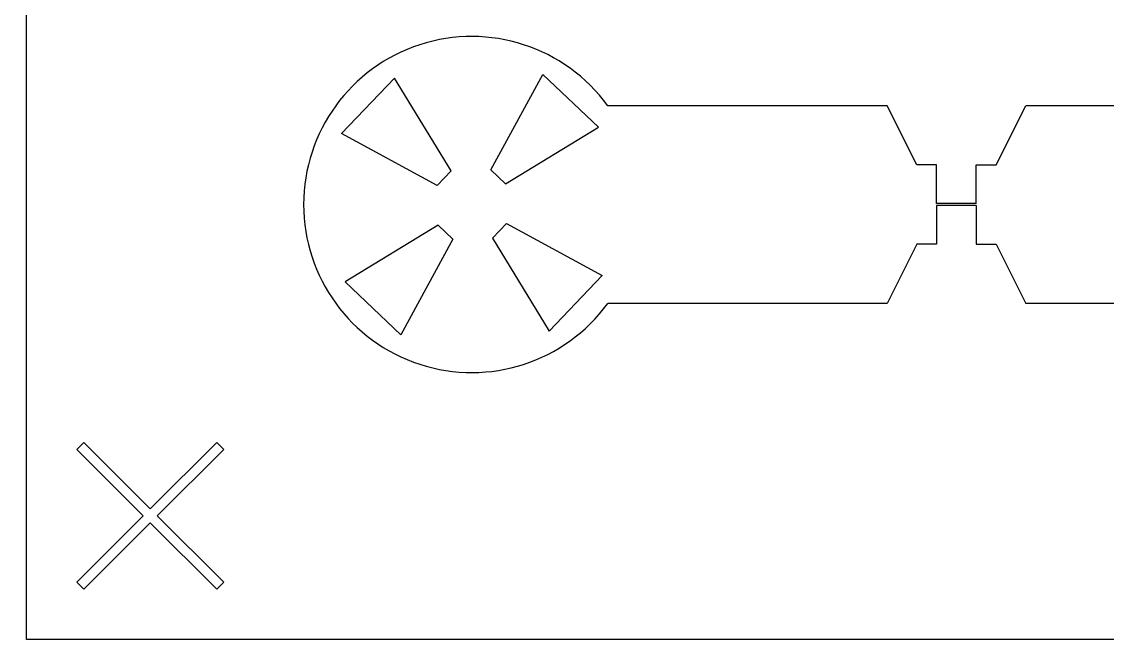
# Model space of a CAD drawing. Header units: inches. Extents: x -271009 to 5700, y -37000 to 38138.
# Drawn here: x -119392 to -113822, y -8627 to -5405 of the extents above; entities that cross this region are included whole.
import ezdxf

# ---------------------------------------------------------------- set-up
doc = ezdxf.new("R2010")
doc.units = ezdxf.units.IN
doc.header["$MEASUREMENT"] = 0

msp = doc.modelspace()

# ---------------------------------------------------------------- linework, layer by layer
for p, q in [((-116985.9, -6165.5), (-116718.8, -5675.3)), ((-116433.4, -5946.9), (-116718.8, -5675.3)), ((-117751.5, -5979.5), (-117479.8, -5694.1)), ((-117188.8, -6170.5), (-117479.8, -5694.1)), ((-114951.5, -5836.3), (-116385.3, -5836.3)), ((-114799.3, -6140.7), (-114951.5, -5836.3)), ((-114393.3, -6140.7), (-114241, -5836.3)), ((-111284.7, -5836.3), (-114241, -5836.3)), ((-116909.8, -6237.9), (-116433.4, -5946.9)), ((-117261.3, -6246.6), (-117751.5, -5979.5)), ((-117261.3, -6246.6), (-117188.8, -6170.5)), ((-116909.8, -6237.9), (-116985.9, -6165.5)), ((-114697.8, -6140.7), (-114799.3, -6140.7)), ((-114697.8, -6339.1), (-114697.8, -6140.7)), ((-114494.8, -6339.1), (-114494.8, -6140.7)), ((-114494.8, -6140.7), (-114393.3, -6140.7)), ((-114494.8, -6339.1), (-114697.8, -6339.1)), ((-114494.8, -6348.4), (-114697.8, -6348.4)), ((-114697.8, -6348.4), (-114697.8, -6546.7)), ((-114494.8, -6348.4), (-114494.8, -6546.7)), ((-117256.2, -6449.6), (-117732.6, -6740.6)), ((-117256.2, -6449.6), (-117180.1, -6522)), ((-116904.7, -6440.9), (-116977.2, -6517)), ((-116904.7, -6440.9), (-116414.5, -6708)), ((-117180.1, -6522), (-117447.2, -7012.2)), ((-116977.2, -6517), (-116686.2, -6993.4)), ((-114799.3, -6546.7), (-114951.5, -6851.2)), ((-114697.8, -6546.7), (-114799.3, -6546.7)), ((-114494.8, -6546.7), (-114393.3, -6546.7)), ((-114393.3, -6546.7), (-114241, -6851.2)), ((-116414.5, -6708), (-116686.2, -6993.4)), ((-117732.6, -6740.6), (-117447.2, -7012.2)), ((-114951.5, -6851.2), (-116385.3, -6851.2)), ((-111284.7, -6851.2), (-114241, -6851.2)), ((-119073.3, -7565.6), (-119109.2, -7601.5)), ((-118732.4, -7906.5), (-119073.3, -7565.6)), ((-118391.5, -7565.6), (-118732.4, -7906.5)), ((-118355.6, -7601.5), (-118391.5, -7565.6)), ((-119109.2, -7601.5), (-118768.3, -7942.4)), ((-118696.5, -7942.4), (-118355.6, -7601.5)), ((-118768.3, -7942.4), (-119109.2, -8283.3)), ((-118355.6, -8283.3), (-118696.5, -7942.4)), ((-119073.3, -8319.2), (-118732.4, -7978.3)), ((-118732.4, -7978.3), (-118391.5, -8319.2)), ((-119109.2, -8283.3), (-119073.3, -8319.2)), ((-118391.5, -8319.2), (-118355.6, -8283.3))]:
    msp.add_line(p, q)
msp.add_lwpolyline([(-137000, 35000, 6), (-113000, 35000)], format="xyb", close=True)
msp.add_lwpolyline([(-108303.2, -8576.7), (-119366.8, -8576.7), (-119366.8, -50.7), (-108303.2, -50.7)], close=True)
msp.add_arc((-117083, -6343.7), 862.7, 36.0319, 323.9681)

doc.saveas('drawing.dxf')
